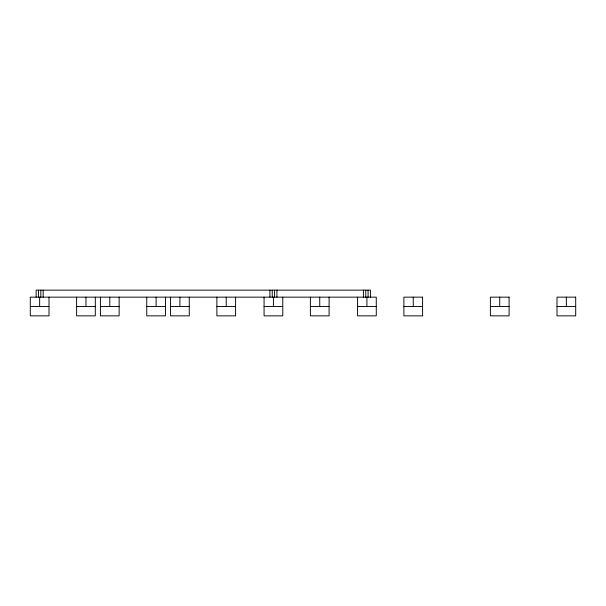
<?xml version="1.0" encoding="UTF-8"?>
<svg xmlns="http://www.w3.org/2000/svg" width="606" height="606" viewBox="0 0 606 606"><rect width="100%" height="100%" fill="white"/><g stroke="black" fill="none" stroke-linecap="round" stroke-linejoin="round"><path stroke-width="0.91" d="M30.3 306.507L49.003 306.507M76.621 306.507L95.316 306.507M100.429 306.507L119.132 306.507M146.75 306.507L165.453 306.507M170.559 306.507L189.261 306.507M216.88 306.507L235.582 306.507M264.072 306.507L282.767 306.507M310.386 306.507L329.088 306.507M357.578 306.507L376.281 306.507M403.891 306.507L422.594 306.507M490.39 306.507L509.093 306.507M556.997 306.507L575.7 306.507M566.352 297.152L566.352 306.507M499.738 297.152L499.738 306.507M413.247 297.152L413.247 306.507M370.433 297.152L370.433 290.145L36.148 290.145L36.148 297.152M368.092 290.145L368.092 297.152M366.925 297.152L366.925 306.507M365.759 290.145L365.759 297.152M363.418 290.145L363.418 297.152M357.578 297.152L357.578 315.855L376.281 315.855L376.281 297.152L30.3 297.152L30.3 315.855L49.003 315.855L49.003 297.152M329.088 297.152L329.088 315.855L310.386 315.855L310.386 297.152M319.741 297.152L319.741 306.507M282.767 297.152L282.767 315.855L264.072 315.855L264.072 297.152M276.927 290.145L276.927 297.152M274.586 290.145L274.586 297.152M273.42 297.152L273.42 306.507M272.253 290.145L272.253 297.152M269.912 290.145L269.912 297.152M235.582 297.152L235.582 315.855L216.88 315.855L216.88 297.152M226.227 297.152L226.227 306.507M189.261 297.152L189.261 315.855L170.559 315.855L170.559 297.152M179.914 297.152L179.914 306.507M165.453 297.152L165.453 315.855L146.75 315.855L146.75 297.152M156.098 297.152L156.098 306.507M119.132 297.152L119.132 315.855L100.429 315.855L100.429 297.152M109.784 297.152L109.784 306.507M95.316 297.152L95.316 315.855L76.621 315.855L76.621 297.152M85.969 297.152L85.969 306.507M43.155 290.145L43.155 297.152M40.822 290.145L40.822 297.152M39.648 297.152L39.648 306.507M38.481 290.145L38.481 297.152M422.594 297.152L403.891 297.152L403.891 315.855L422.594 315.855L422.594 297.152M509.093 297.152L490.39 297.152L490.39 315.855L509.093 315.855L509.093 297.152M575.7 297.152L556.997 297.152L556.997 315.855L575.7 315.855L575.7 297.152"/></g></svg>
